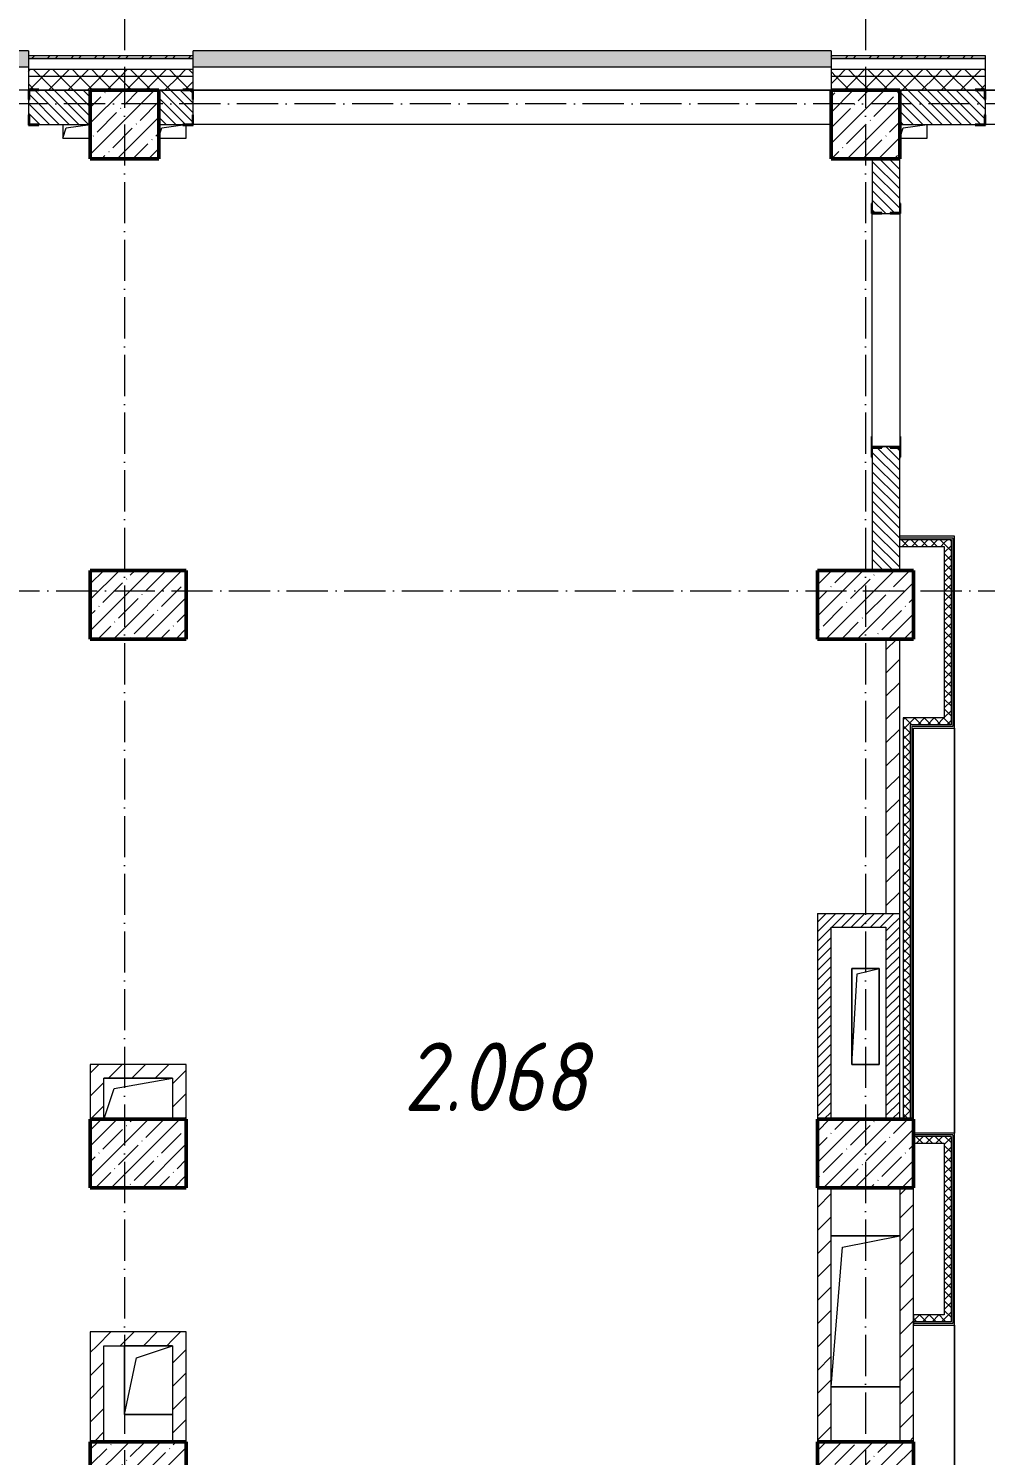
# Model space of a CAD drawing. Header units: millimetres. Extents: x -213536 to 1564669, y 70501 to 942238.
# Drawn here: x 621333 to 628308, y 647275 to 657674 of the extents above; entities that cross this region are included whole.
import ezdxf

# ---------------------------------------------------------------- set-up
doc = ezdxf.new("R2010")
doc.units = ezdxf.units.MM
doc.linetypes.add('50_200_ШТРИХ_1Т_ш5_п1_п1_', pattern=[700, 500, -100, 0, -100])
for name, color, linetype, lineweight in [('3.1) ЖБ окна 1.2 м', 102, 'Continuous', 30), ('A-FLOR-____-OTLN', 7, 'Continuous', 9), ('A-GENM-____-MCUT', 7, 'Continuous', 25), ('A-GENM-____-OTLN', 7, 'Continuous', 9), ('A-GENM-____-OTLN-1', 7, 'Continuous', 25), ('A-GLAZ-____-OTLN', 7, 'Continuous', 9), ('A-WALL-____-MCUT', 7, 'Continuous', 13), ('A-WALL-____-MCUT-1', 7, 'Continuous', 9), ('A-WALL-____-OTLN', 7, 'Continuous', 9), ('A-WALL-____-PATT-1', 7, 'Continuous', 9), ('A-WALL-FNSH-MCUT-1', 7, 'Continuous', 9), ('I-WALL-____-OTLN', 7, 'Continuous', 9), ('S-COLS-____-MCUT', 7, 'Continuous', 50), ('S-COLS-____-OTLN', 7, 'Continuous', 9), ('S-GRID-____-OTLN-1', 7, '50_200_ШТРИХ_1Т_ш5_п1_п1_', 9), ('Марки помещений', 7, 'Continuous', 9)]:
    doc.layers.add(name, color=color, linetype=linetype, lineweight=lineweight)
doc.layers.add('A-GLAZ-____-OTLN-1', color=7, linetype='Continuous', lineweight=9, true_color=0xc0c0c0)
doc.layers.add('A-WALL-____-PATT-3', color=9, linetype='Continuous', lineweight=9, true_color=0x808080)
doc.styles.add('ISOCPEUR_I_2', font='isocpeui.ttf', dxfattribs={"width": 0.85, "height": 2.3})
pattern_1 = [(45, (544282.64, 571544.04), (-70.71068, 70.71068), []), (135, (544282.64, 571544.04), (-70.71068, -70.71068), [])]
pattern_2 = [(45, (544282.637, 571544.04), (-35.35534, 35.35534), [])]
pattern_3 = [(45, (544282.64, 571544.04), (-84.85281, 84.85281), [])]
pattern_4 = [(135, (544282.637, 571544.04), (-35.35534, -35.35534), [])]
pattern_5 = [(45, (544282.637, 571544.04), (-35.35534, 35.35534), []), (135, (544282.637, 571544.04), (-35.35534, -35.35534), [])]

# ---------------------------------------------------------------- blocks, each defined once
blk = doc.blocks.new('BSC_Колонна _Прямоугольная - 500х500-V40-АР1_План отверстий 2 этажа в осях 1-64_Ю-ЯЯ')
at = {"layer": 'S-COLS-____-OTLN'}
h = blk.add_hatch(dxfattribs=at)
h.set_pattern_fill('FP_50', color=256, style=0, pattern_type=2)
h.set_pattern_definition([(45, (-83150, -85431.04), (-114.04925, 114.04925), []), (45, (-83035.95, -85431.04), (-114.04925, 114.04925), [201.613, -40.323, 3.353, -36.97])])
h.paths.add_polyline_path([(-250, -250), (250, -250), (250, 250), (-250, 250)], flags=0)
at = {"layer": 'S-COLS-____-MCUT'}
for p, q in [((250, 250), (-250, 250)), ((-250, 250), (-250, -250)), ((250, -250), (250, 250)), ((-250, -250), (250, -250))]:
    blk.add_line(p, q, dxfattribs=at)
blk = doc.blocks.new('BSC_Колонна _Прямоугольная - 500х500-V42-АР1_План отверстий 2 этажа в осях 1-64_Ю-ЯЯ')
at = {"layer": 'S-COLS-____-OTLN'}
h = blk.add_hatch(dxfattribs=at)
h.set_pattern_fill('FP_52', color=256, style=0, pattern_type=2)
h.set_pattern_definition([(45, (-77750, -85431.04), (-114.04925, 114.04925), []), (45, (-77635.95, -85431.04), (-114.04925, 114.04925), [201.613, -40.323, 3.353, -36.97])])
h.paths.add_polyline_path([(-250, -250), (250, -250), (250, 250), (-250, 250)], flags=0)
at = {"layer": 'S-COLS-____-MCUT'}
for p, q in [((250, 250), (-250, 250)), ((-250, 250), (-250, -250)), ((250, -250), (250, 250)), ((-250, -250), (250, -250))]:
    blk.add_line(p, q, dxfattribs=at)
blk = doc.blocks.new('BSC_Колонна _Прямоугольная - 500х700-V135-АР1_План отверстий 2 этажа в осях 1-64_Ю-ЯЯ')
at = {"layer": 'S-COLS-____-OTLN'}
h = blk.add_hatch(dxfattribs=at)
h.set_pattern_fill('FP_148', color=256, style=0, pattern_type=2)
h.set_pattern_definition([(315, (-75581.04, 77850), (114.04925, 114.04925), []), (315, (-75581.04, 77735.95), (114.04925, 114.04925), [201.613, -40.323, 3.353, -36.97])])
h.paths.add_polyline_path([(-250, 350), (-250, -350), (250, -350), (250, 350)], flags=0)
at = {"layer": 'S-COLS-____-MCUT'}
for p, q in [((250, 350), (-250, 350)), ((-250, 350), (-250, -350)), ((250, -350), (250, 350)), ((-250, -350), (250, -350))]:
    blk.add_line(p, q, dxfattribs=at)
blk = doc.blocks.new('BSC_Колонна _Прямоугольная - 500х700-V136-АР1_План отверстий 2 этажа в осях 1-64_Ю-ЯЯ')
at = {"layer": 'S-COLS-____-OTLN'}
h = blk.add_hatch(dxfattribs=at)
h.set_pattern_fill('FP_149', color=256, style=0, pattern_type=2)
h.set_pattern_definition([(315, (-75581.04, 83150), (114.04925, 114.04925), []), (315, (-75581.04, 83035.95), (114.04925, 114.04925), [201.613, -40.323, 3.353, -36.97])])
h.paths.add_polyline_path([(-250, 350), (-250, -350), (250, -350), (250, 350)], flags=0)
at = {"layer": 'S-COLS-____-MCUT'}
for p, q in [((250, 350), (-250, 350)), ((-250, 350), (-250, -350)), ((250, -350), (250, 350)), ((-250, -350), (250, -350))]:
    blk.add_line(p, q, dxfattribs=at)
blk = doc.blocks.new('BSC_Колонна _Прямоугольная - 500х700-V138-АР1_План отверстий 2 этажа в осях 1-64_Ю-ЯЯ')
at = {"layer": 'S-COLS-____-OTLN'}
h = blk.add_hatch(dxfattribs=at)
h.set_pattern_fill('FP_151', color=256, style=0, pattern_type=2)
h.set_pattern_definition([(315, (-77931.04, 77850), (114.04925, 114.04925), []), (315, (-77931.04, 77735.95), (114.04925, 114.04925), [201.613, -40.323, 3.353, -36.97])])
h.paths.add_polyline_path([(-250, 350), (-250, -350), (250, -350), (250, 350)], flags=0)
at = {"layer": 'S-COLS-____-MCUT'}
for p, q in [((250, 350), (-250, 350)), ((-250, 350), (-250, -350)), ((250, -350), (250, 350)), ((-250, -350), (250, -350))]:
    blk.add_line(p, q, dxfattribs=at)
blk = doc.blocks.new('BSC_Колонна _Прямоугольная - 500х700-V139-АР1_План отверстий 2 этажа в осях 1-64_Ю-ЯЯ')
at = {"layer": 'S-COLS-____-OTLN'}
h = blk.add_hatch(dxfattribs=at)
h.set_pattern_fill('FP_152', color=256, style=0, pattern_type=2)
h.set_pattern_definition([(315, (-77931.04, 83150), (114.04925, 114.04925), []), (315, (-77931.04, 83035.95), (114.04925, 114.04925), [201.613, -40.323, 3.353, -36.97])])
h.paths.add_polyline_path([(-250, 350), (-250, -350), (250, -350), (250, 350)], flags=0)
at = {"layer": 'S-COLS-____-MCUT'}
for p, q in [((250, 350), (-250, 350)), ((-250, 350), (-250, -350)), ((250, -350), (250, 350)), ((-250, -350), (250, -350))]:
    blk.add_line(p, q, dxfattribs=at)
blk = doc.blocks.new('BSC_Колонна _Прямоугольная - 500х700-V141-АР1_План отверстий 2 этажа в осях 1-64_Ю-ЯЯ')
at = {"layer": 'S-COLS-____-OTLN'}
h = blk.add_hatch(dxfattribs=at)
h.set_pattern_fill('FP_154', color=256, style=0, pattern_type=2)
h.set_pattern_definition([(315, (-81931.04, 77850), (114.04925, 114.04925), []), (315, (-81931.04, 77735.95), (114.04925, 114.04925), [201.613, -40.323, 3.353, -36.97])])
h.paths.add_polyline_path([(-250, 350), (-250, -350), (250, -350), (250, 350)], flags=0)
at = {"layer": 'S-COLS-____-MCUT'}
for p, q in [((250, 350), (-250, 350)), ((-250, 350), (-250, -350)), ((250, -350), (250, 350)), ((-250, -350), (250, -350))]:
    blk.add_line(p, q, dxfattribs=at)
blk = doc.blocks.new('BSC_Колонна _Прямоугольная - 500х700-V142-АР1_План отверстий 2 этажа в осях 1-64_Ю-ЯЯ')
at = {"layer": 'S-COLS-____-OTLN'}
h = blk.add_hatch(dxfattribs=at)
h.set_pattern_fill('FP_155', color=256, style=0, pattern_type=2)
h.set_pattern_definition([(315, (-81931.04, 83150), (114.04925, 114.04925), []), (315, (-81931.04, 83035.95), (114.04925, 114.04925), [201.613, -40.323, 3.353, -36.97])])
h.paths.add_polyline_path([(-250, 350), (-250, -350), (250, -350), (250, 350)], flags=0)
at = {"layer": 'S-COLS-____-MCUT'}
for p, q in [((250, 350), (-250, 350)), ((-250, 350), (-250, -350)), ((250, -350), (250, 350)), ((-250, -350), (250, -350))]:
    blk.add_line(p, q, dxfattribs=at)
blk = doc.blocks.new('Фахверк_СКБ_Уголок - 250_2700-27497298-АР1_План отверстий 2 этажа в осях 1-64_Ю-ЯЯ')
at = {"layer": 'A-GENM-____-MCUT'}
for p, q in [((200, 181), (125, 181)), ((125, 181), (125, 106)), ((125, 106), (131, 106)), ((131, 106), (131, 175)), ((131, 175), (200, 175)), ((200, 175), (200, 181)), ((131, -6), (125, -6)), ((125, -6), (125, -81)), ((125, -81), (200, -81)), ((131, -75), (131, -6)), ((200, -75), (131, -75)), ((200, -81), (200, -75))]:
    blk.add_line(p, q, dxfattribs=at)
blk = doc.blocks.new('Фахверк_СКБ_Уголок - 200_3960-28268576-АР1_План отверстий 2 этажа в осях 1-64_Ю-ЯЯ')
at = {"layer": 'A-GENM-____-MCUT'}
for p, q in [((200, 156), (125, 156)), ((125, 156), (125, 81)), ((131, 81), (131, 150)), ((131, 150), (200, 150)), ((200, 150), (200, 156)), ((125, 81), (131, 81)), ((131, 19), (125, 19)), ((125, 19), (125, -56)), ((131, -50), (131, 19)), ((125, -56), (200, -56)), ((200, -50), (131, -50)), ((200, -56), (200, -50))]:
    blk.add_line(p, q, dxfattribs=at)
blk = doc.blocks.new('154_Стойка_СКБ_Уголок - СМ-2480_200-28346303-АР1_План отверстий 2 этажа в осях 1-64_Ю-ЯЯ')
at = {"layer": 'A-GENM-____-MCUT'}
for p, q in [((125, 156), (125, 81)), ((200, 156), (125, 156)), ((131, 81), (131, 150)), ((131, 150), (200, 150)), ((200, 150), (200, 156)), ((125, 81), (131, 81)), ((131, 19), (125, 19)), ((125, 19), (125, -56)), ((131, -50), (131, 19)), ((125, -56), (200, -56)), ((200, -50), (131, -50)), ((200, -56), (200, -50))]:
    blk.add_line(p, q, dxfattribs=at)
blk = doc.blocks.new('Стойка_Влож_Полоса боковая - Полоса-V150-АР1_План отверстий 2 этажа в осях 1-64_Ю-ЯЯ')
at = {"layer": 'A-GENM-____-OTLN'}
for p, q in [((-5, 60), (0, 60)), ((-5, -60), (-5, 60)), ((0, 31), (0, -31)), ((0, -60), (-5, -60))]:
    blk.add_line(p, q, dxfattribs=at)
blk = doc.blocks.new('Стойка_Влож_Уголок_Опорный - Уголок-28213941-АР1_План отверстий 2 этажа в осях 1-64_Ю-ЯЯ')
at = {"layer": 'A-GENM-____-OTLN'}
for p, q in [((-212, -6), (-212, 0)), ((0, 0), (0, -6)), ((-212, -75), (-212, -6)), ((-212, -6), (-206, -6)), ((-212, -75), (-206, -75)), ((-6, -6), (0, -6)), ((-6, -75), (0, -75)), ((0, -6), (0, -75))]:
    blk.add_line(p, q, dxfattribs=at)
blk = doc.blocks.new('AR_Отверстие прямоугольное _в плите_ - AR_Отверстие прямоугольное _в плите_-30459388-АР1_План отверстий 2 этажа в осях 1-64_Ю-ЯЯ')
at = {"layer": 'A-GENM-____-OTLN'}
for p, q in [((100, 350), (-100, 350)), ((-100, 350), (-100, -350)), ((-60, 310), (100, 350)), ((100, -350), (100, 350)), ((-100, -350), (-60, 310)), ((-100, -350), (100, -350))]:
    blk.add_line(p, q, dxfattribs=at)
blk = doc.blocks.new('AR_Отверстие прямоугольное _в плите_ - AR_Отверстие прямоугольное _в плите_-30510712-АР1_План отверстий 2 этажа в осях 1-64_Ю-ЯЯ')
at = {"layer": 'A-GENM-____-OTLN'}
for p, q in [((-100, 50), (-100, -50)), ((-100, -50), (-75, 25)), ((-75, 25), (100, 50)), ((-100, -50), (100, -50))]:
    blk.add_line(p, q, dxfattribs=at)
blk = doc.blocks.new('AR_Отверстие прямоугольное _в плите_ - AR_Отверстие прямоугольное _в плите_-V164-АР1_План отверстий 2 этажа в осях 1-64_Ю-ЯЯ')
at = {"layer": 'A-GENM-____-OTLN'}
for p, q in [((-100, -50), (-75, 25)), ((-75, 25), (100, 50)), ((100, -50), (100, 50)), ((-100, -50), (100, -50))]:
    blk.add_line(p, q, dxfattribs=at)
blk = doc.blocks.new('AR_Отверстие прямоугольное _в плите_ - AR_Отверстие прямоугольное _в плите_-V170-АР1_План отверстий 2 этажа в осях 1-64_Ю-ЯЯ')
at = {"layer": 'A-GENM-____-OTLN'}
for p, q in [((-98, -43), (-75, 25)), ((-75, 25), (77, 47)), ((100, -50), (100, 44)), ((-98, -50), (100, -50))]:
    blk.add_line(p, q, dxfattribs=at)
blk = doc.blocks.new('AR_Отверстие прямоугольное _в плите_ - AR_Отверстие прямоугольное _в плите_-30552540-АР1_План отверстий 2 этажа в осях 1-64_Ю-ЯЯ')
at = {"layer": 'A-GENM-____-OTLN'}
for p, q in [((175, 250), (-175, 250)), ((-175, 250), (-175, -250)), ((-87, 163), (175, 250)), ((-175, -250), (-87, 163)), ((-175, -250), (175, -250))]:
    blk.add_line(p, q, dxfattribs=at)
blk = doc.blocks.new('AR_Отверстие прямоугольное _в плите_ - AR_Отверстие прямоугольное _в плите_-30459267-АР1_План отверстий 2 этажа в осях 1-64_Ю-ЯЯ')
at = {"layer": 'A-GENM-____-OTLN'}
for p, q in [((250, 150), (-250, 150)), ((-175, 75), (250, 150)), ((-250, -150), (-175, 75))]:
    blk.add_line(p, q, dxfattribs=at)
blk = doc.blocks.new('AR_Отверстие прямоугольное _в плите_ - AR_Отверстие прямоугольное _в плите_-30552711-АР1_План отверстий 2 этажа в осях 1-64_Ю-ЯЯ')
at = {"layer": 'A-GENM-____-OTLN'}
for p, q in [((250, 550), (-250, 550)), ((-167, 467), (250, 550)), ((-250, -550), (-167, 467)), ((-250, -550), (250, -550))]:
    blk.add_line(p, q, dxfattribs=at)
blk = doc.blocks.new('Отлив_СКБ - Отлив витража_120_НВФ-31885689-АР1_План отверстий 2 этажа в осях 1-64_Ю-ЯЯ')
at = {"layer": 'A-GLAZ-____-OTLN-1'}
for points in [[(1800, 2), (1800, 120), (0, 120), (0, 2), (737, 2)], [(1800, 0), (1800, 2), (0, 2), (0, 0), (737, 0)]]:
    blk.add_hatch(color=256, dxfattribs=at).paths.add_polyline_path(points, flags=0)
at = {"layer": 'A-GLAZ-____-OTLN'}
for p, q in [((0, 83), (0, 120)), ((1800, 120), (0, 120)), ((1800, 120), (1800, 83)), ((0, 2), (1800, 2)), ((1800, 0), (0, 0))]:
    blk.add_line(p, q, dxfattribs=at)
blk = doc.blocks.new('Отлив_СКБ - Отлив витража_120_НВФ-31885286-АР1_План отверстий 2 этажа в осях 1-64_Ю-ЯЯ')
at = {"layer": 'A-GLAZ-____-OTLN-1'}
for points in [[(4650, 2), (4650, 120), (0, 120), (0, 2), (3040, 2)], [(4650, 0), (4650, 2), (0, 2), (0, 0), (3040, 0)]]:
    blk.add_hatch(color=256, dxfattribs=at).paths.add_polyline_path(points, flags=0)
at = {"layer": 'A-GLAZ-____-OTLN'}
for p, q in [((0, 83), (0, 120)), ((4650, 120), (0, 120)), ((4650, 120), (4650, 83)), ((0, 2), (4650, 2)), ((4650, 0), (0, 0))]:
    blk.add_line(p, q, dxfattribs=at)
blk = doc.blocks.new('2этаж')
at = {"layer": 'S-GRID-____-OTLN-1', "color": 251, "ltscale": 0.6, "true_color": 0x636466}
for p, q in [((62158.3, 549908.8), (62158.3, 498997)), ((67558.3, 549908.8), (67558.3, 498997)), ((88482.7, 544597), (-20260.4, 544597)), ((-20260.4, 541047), (88482.7, 541047))]:
    blk.add_line(p, q, dxfattribs=at)

msp = doc.modelspace()

# ---------------------------------------------------------------- hatches: boundary and pattern name
at = {"layer": 'A-WALL-____-PATT-1'}
h = msp.add_hatch(dxfattribs=at)
h.set_pattern_fill('FP_3', color=256, style=0, pattern_type=2)
h.set_pattern_definition([(45, (544282.64, 571544.04), (-85.53659, 85.53659), []), (45, (544339.66, 571544.04), (-85.53659, 85.53659), [])])
h.paths.add_polyline_path([(630875, 657455.1), (631232.6, 657455.1), (631232.6, 657475.1), (630107.6, 657475.1), (630107.6, 657455.1)], flags=0)
h.paths.add_polyline_path([(633292.6, 657455.1), (633292.6, 657475.1), (633032.6, 657475.1), (633032.6, 657455.1)], flags=0)
h.paths.add_polyline_path([(628307.6, 657455.1), (628307.6, 657475.1), (627182.6, 657475.1), (627182.6, 657455.1), (628223.7, 657455.1)], flags=0)
h.paths.add_polyline_path([(622532.6, 657455.1), (622532.6, 657475.1), (621332.6, 657475.1), (621332.6, 657455.1), (622037.5, 657455.1)], flags=0)
h.paths.add_polyline_path([(619017.6, 657455.1), (619532.6, 657455.1), (619532.6, 657475.1), (619017.6, 657475.1)], flags=0)
h = msp.add_hatch(dxfattribs=at)
h.set_pattern_fill('FP_1', color=256, style=0, pattern_type=2)
h.set_pattern_definition(pattern_1)
h.paths.add_polyline_path([(645632.6, 657325.1), (645682.6, 657325.1), (645682.6, 657375.1), (638782.6, 657375.1), (638782.6, 657325.1), (643247.5, 657325.1)], flags=0)
h.paths.add_polyline_path([(633526.2, 657325.1), (634232.6, 657325.1), (634232.6, 657375.1), (633032.6, 657375.1), (633032.6, 657325.1)], flags=0)
h.paths.add_polyline_path([(636032.6, 657325.1), (637782.6, 657325.1), (637782.6, 657375.1), (636032.6, 657375.1)], flags=0)
h.paths.add_polyline_path([(631232.6, 657325.1), (631232.6, 657375.1), (630107.6, 657375.1), (630107.6, 657325.1), (630875, 657325.1)], flags=0)
h.paths.add_polyline_path([(628307.6, 657325.1), (628307.6, 657375.1), (627182.6, 657375.1), (627182.6, 657325.1), (628223.7, 657325.1)], flags=0)
h.paths.add_polyline_path([(621332.6, 657325.1), (622532.6, 657325.1), (622532.6, 657375.1), (621332.6, 657375.1)], flags=0)
h.paths.add_polyline_path([(619532.6, 657325.1), (619532.6, 657375.1), (615982.6, 657375.1), (615982.6, 657325.1), (618502.5, 657325.1)], flags=0)
h.paths.add_polyline_path([(614182.6, 657325.1), (614182.6, 657375.1), (612982.6, 657375.1), (612982.6, 657325.1)], flags=0)
h.paths.add_polyline_path([(611182.6, 657325.1), (611182.6, 657375.1), (609982.6, 657375.1), (609982.6, 657325.1)], flags=0)
h.paths.add_polyline_path([(608182.6, 657325.1), (608182.6, 657375.1), (606932.6, 657375.1), (606932.6, 657325.1), (607897.5, 657325.1)], flags=0)
h.paths.add_polyline_path([(604362.5, 657325.1), (605132.6, 657325.1), (605132.6, 657375.1), (603932.6, 657375.1), (603932.6, 657325.1)], flags=0)
h.paths.add_polyline_path([(602132.6, 657325.1), (602132.6, 657375.1), (600932.6, 657375.1), (600932.6, 657325.1), (601711.2, 657325.1)], flags=0)
h.paths.add_polyline_path([(599132.6, 657325.1), (599132.6, 657375.1), (597932.6, 657375.1), (597932.6, 657325.1)], flags=0)
h.paths.add_polyline_path([(595525, 657325.1), (596132.6, 657325.1), (596132.6, 657375.1), (594482.6, 657375.1), (594482.6, 657325.1), (594641.2, 657325.1)], flags=0)
h = msp.add_hatch(dxfattribs=at)
h.set_pattern_fill('FP_1', color=256, style=0, pattern_type=2)
h.set_pattern_definition(pattern_1)
h.paths.add_polyline_path([(645532.6, 657225.1), (645632.6, 657225.1), (645632.6, 657325.1), (638782.6, 657325.1), (638782.6, 657225.1), (643247.5, 657225.1)], flags=0)
h.paths.add_polyline_path([(637282.6, 657225.1), (637782.6, 657225.1), (637782.6, 657325.1), (636032.6, 657325.1), (636032.6, 657231.1), (636107.6, 657231.1), (636107.6, 657225.1), (636177.5, 657225.1)], flags=0)
h.paths.add_polyline_path([(633526.2, 657225.1), (634157.6, 657225.1), (634157.6, 657231.1), (634232.6, 657231.1), (634232.6, 657325.1), (633032.6, 657325.1), (633032.6, 657225.1)], flags=0)
h.paths.add_polyline_path([(630875, 657225.1), (631157.6, 657225.1), (631157.6, 657231.1), (631232.6, 657231.1), (631232.6, 657325.1), (630107.6, 657325.1), (630107.6, 657231.1), (630182.6, 657231.1), (630182.6, 657225.1)], flags=0)
h.paths.add_polyline_path([(628223.7, 657225.1), (628232.6, 657225.1), (628232.6, 657231.1), (628307.6, 657231.1), (628307.6, 657325.1), (627182.6, 657325.1), (627182.6, 657225.1), (627682.6, 657225.1)], flags=0)
h.paths.add_polyline_path([(621782.6, 657225.1), (622457.6, 657225.1), (622457.6, 657231.1), (622532.6, 657231.1), (622532.6, 657325.1), (621332.6, 657325.1), (621332.6, 657231.1), (621407.6, 657231.1), (621407.6, 657225.1)], flags=0)
h.paths.add_polyline_path([(619532.6, 657225.1), (619532.6, 657325.1), (615982.6, 657325.1), (615982.6, 657231.1), (616057.6, 657231.1), (616057.6, 657225.1), (619032.6, 657225.1)], flags=0)
h.paths.add_polyline_path([(612982.6, 657225.1), (614107.6, 657225.1), (614107.6, 657231.1), (614182.6, 657231.1), (614182.6, 657325.1), (612982.6, 657325.1)], flags=0)
h.paths.add_polyline_path([(610057.6, 657225.1), (611107.6, 657225.1), (611107.6, 657231.1), (611182.6, 657231.1), (611182.6, 657325.1), (609982.6, 657325.1), (609982.6, 657231.1), (610057.6, 657231.1)], flags=0)
h.paths.add_polyline_path([(608107.6, 657225.1), (608107.6, 657231.1), (608182.6, 657231.1), (608182.6, 657325.1), (606932.6, 657325.1), (606932.6, 657231.1), (607007.6, 657231.1), (607007.6, 657225.1), (607897.5, 657225.1)], flags=0)
h.paths.add_polyline_path([(605057.6, 657225.1), (605057.6, 657231.1), (605132.6, 657231.1), (605132.6, 657325.1), (603932.6, 657325.1), (603932.6, 657231.1), (604007.6, 657231.1), (604007.6, 657225.1), (604362.5, 657225.1)], flags=0)
h.paths.add_polyline_path([(602057.6, 657225.1), (602057.6, 657231.1), (602132.6, 657231.1), (602132.6, 657325.1), (600932.6, 657325.1), (600932.6, 657231.1), (601007.6, 657231.1), (601007.6, 657225.1), (601711.2, 657225.1)], flags=0)
h.paths.add_polyline_path([(598007.6, 657225.1), (599057.6, 657225.1), (599057.6, 657231.1), (599132.6, 657231.1), (599132.6, 657325.1), (597932.6, 657325.1), (597932.6, 657231.1), (598007.6, 657231.1)], flags=0)
h.paths.add_polyline_path([(596057.6, 657225.1), (596057.6, 657231.1), (596132.6, 657231.1), (596132.6, 657325.1), (594482.6, 657325.1), (594482.6, 657225.1), (595525, 657225.1)], flags=0)
h = msp.add_hatch(dxfattribs=at)
h.set_pattern_fill('FP_6', color=256, style=0, pattern_type=2)
h.set_pattern_definition(pattern_4)
h.paths.add_polyline_path([(621407.6, 656975.1), (621782.6, 656975.1), (621782.6, 657225.1), (621338.6, 657225.1), (621338.6, 657156.1), (621332.6, 657156.1), (621332.6, 657044.1), (621338.6, 657044.1), (621338.6, 656975.1)], flags=0)
h = msp.add_hatch(dxfattribs=at)
h.set_pattern_fill('FP_6', color=256, style=0, pattern_type=2)
h.set_pattern_definition(pattern_4)
h.paths.add_polyline_path([(622282.6, 656975.1), (622526.6, 656975.1), (622526.6, 657044.1), (622532.6, 657044.1), (622532.6, 657156.1), (622526.6, 657156.1), (622526.6, 657225.1), (622282.6, 657225.1), (622282.6, 657044.1)], flags=0)
h = msp.add_hatch(dxfattribs=at)
h.set_pattern_fill('FP_6', color=256, style=0, pattern_type=2)
h.set_pattern_definition(pattern_4)
h.paths.add_polyline_path([(631157.6, 656975.1), (631226.6, 656975.1), (631226.6, 657044.1), (631232.6, 657044.1), (631232.6, 657156.1), (631226.6, 657156.1), (631226.6, 657225.1), (630113.6, 657225.1), (630113.6, 657156.1), (630107.6, 657156.1), (630107.6, 657044.1), (630113.6, 657044.1), (630113.6, 656975.1), (630875, 656975.1)], flags=0)
h.paths.add_polyline_path([(628232.6, 656975.1), (628301.6, 656975.1), (628301.6, 657044.1), (628307.6, 657044.1), (628307.6, 657156.1), (628301.6, 657156.1), (628301.6, 657225.1), (627682.6, 657225.1), (627682.6, 656975.1), (628223.7, 656975.1)], flags=0)
h = msp.add_hatch(dxfattribs=at)
h.set_pattern_fill('FP_6', color=256, style=0, pattern_type=2)
h.set_pattern_definition(pattern_4)
h.paths.add_polyline_path([(627482.6, 653725.1), (627682.6, 653725.1), (627682.6, 654619.1), (627613.6, 654619.1), (627613.6, 654625.1), (627551.6, 654625.1), (627551.6, 654619.1), (627482.6, 654619.1), (627482.6, 654419.1)], flags=0)
h.paths.add_polyline_path([(627551.6, 656325.1), (627613.6, 656325.1), (627613.6, 656331.1), (627682.6, 656331.1), (627682.6, 656725.1), (627482.6, 656725.1), (627482.6, 656331.1), (627551.6, 656331.1)], flags=0)
h = msp.add_hatch(dxfattribs=at)
h.set_pattern_fill('FP_4', color=256, style=0, pattern_type=2)
h.set_pattern_definition(pattern_3)
h.paths.add_polyline_path([(627682.6, 651225.1), (627682.6, 653225.1), (627582.6, 653225.1), (627582.6, 651225.1)], flags=0)
h = msp.add_hatch(dxfattribs=at)
h.set_pattern_fill('FP_5', color=256, style=0, pattern_type=2)
h.set_pattern_definition(pattern_2)
h.paths.add_polyline_path([(627582.6, 651125.1), (627682.6, 651125.1), (627682.6, 651225.1), (627082.6, 651225.1), (627082.6, 651125.1), (627340, 651125.1)], flags=0)
h = msp.add_hatch(dxfattribs=at)
h.set_pattern_fill('FP_5', color=256, style=0, pattern_type=2)
h.set_pattern_definition(pattern_2)
h.paths.add_polyline_path([(627182.6, 649725.1), (627182.6, 651125.1), (627082.6, 651125.1), (627082.6, 649725.1)], flags=0)
h = msp.add_hatch(dxfattribs=at)
h.set_pattern_fill('FP_5', color=256, style=0, pattern_type=2)
h.set_pattern_definition(pattern_2)
h.paths.add_polyline_path([(627682.6, 649725.1), (627682.6, 651125.1), (627582.6, 651125.1), (627582.6, 649725.1)], flags=0)
h = msp.add_hatch(dxfattribs=at)
h.set_pattern_fill('FP_4', color=256, style=0, pattern_type=2)
h.set_pattern_definition(pattern_3)
h.paths.add_polyline_path([(622382.6, 650025.1), (622382.6, 650125.1), (621782.6, 650125.1), (621782.6, 650025.1), (622037.5, 650025.1)], flags=0)
h = msp.add_hatch(dxfattribs=at)
h.set_pattern_fill('FP_4', color=256, style=0, pattern_type=2)
h.set_pattern_definition(pattern_3)
h.paths.add_polyline_path([(622482.5, 649725.1), (622482.6, 649725.1), (622482.6, 650125.1), (622382.6, 650125.1), (622382.6, 649725.1)], flags=0)
h = msp.add_hatch(dxfattribs=at)
h.set_pattern_fill('FP_4', color=256, style=0, pattern_type=2)
h.set_pattern_definition(pattern_3)
h.paths.add_polyline_path([(621882.6, 649725.1), (621882.6, 650025.1), (621782.6, 650025.1), (621782.6, 649725.1)], flags=0)
h = msp.add_hatch(dxfattribs=at)
h.set_pattern_fill('FP_4', color=256, style=0, pattern_type=2)
h.set_pattern_definition(pattern_3)
h.paths.add_polyline_path([(627182.6, 647375.1), (627182.6, 649225.1), (627082.6, 649225.1), (627082.6, 647375.1)], flags=0)
h = msp.add_hatch(dxfattribs=at)
h.set_pattern_fill('FP_4', color=256, style=0, pattern_type=2)
h.set_pattern_definition(pattern_3)
h.paths.add_polyline_path([(627782.6, 647375.1), (627782.6, 649225.1), (627682.6, 649225.1), (627682.6, 647375.1)], flags=0)
h = msp.add_hatch(dxfattribs=at)
h.set_pattern_fill('FP_4', color=256, style=0, pattern_type=2)
h.set_pattern_definition(pattern_3)
h.paths.add_polyline_path([(622382.6, 648075.1), (622382.6, 648175.1), (621782.6, 648175.1), (621782.6, 648075.1), (622037.5, 648075.1)], flags=0)
h = msp.add_hatch(dxfattribs=at)
h.set_pattern_fill('FP_4', color=256, style=0, pattern_type=2)
h.set_pattern_definition(pattern_3)
h.paths.add_polyline_path([(621882.6, 647375.1), (621882.6, 648075.1), (621782.6, 648075.1), (621782.6, 647375.1)], flags=0)
h = msp.add_hatch(dxfattribs=at)
h.set_pattern_fill('FP_4', color=256, style=0, pattern_type=2)
h.set_pattern_definition(pattern_3)
h.paths.add_polyline_path([(622482.6, 647375.1), (622482.6, 647375.1), (622482.6, 648175.1), (622382.6, 648175.1), (622382.6, 647375.1)], flags=0)
at = {"layer": 'A-WALL-____-PATT-3'}
h = msp.add_hatch(dxfattribs=at)
h.set_pattern_fill('FP_7', color=256, style=0, pattern_type=2)
h.set_pattern_definition(pattern_5)
h.paths.add_polyline_path([(627682.6, 653900.1), (628007.6, 653900.1), (628007.6, 653950.1), (627682.6, 653950.1)], flags=0)
h = msp.add_hatch(dxfattribs=at)
h.set_pattern_fill('FP_7', color=256, style=0, pattern_type=2)
h.set_pattern_definition(pattern_5)
h.paths.add_polyline_path([(628057.6, 643950.1), (628057.6, 645250.1), (628007.6, 645250.1), (628007.6, 643950.1)], flags=0)
h.paths.add_polyline_path([(628007.6, 648250.1), (628057.6, 648250.1), (628057.6, 649600.1), (628007.6, 649600.1), (628007.6, 648300.1)], flags=0)
h.paths.add_polyline_path([(628057.6, 652600.1), (628057.6, 653950.1), (628007.6, 653950.1), (628007.6, 652600.1)], flags=0)
h = msp.add_hatch(dxfattribs=at)
h.set_pattern_fill('FP_7', color=256, style=0, pattern_type=2)
h.set_pattern_definition(pattern_5)
h.paths.add_polyline_path([(628007.6, 652600.1), (628007.6, 652650.1), (627707.6, 652650.1), (627707.6, 652600.1), (627757.6, 652600.1)], flags=0)
h = msp.add_hatch(dxfattribs=at)
h.set_pattern_fill('FP_7', color=256, style=0, pattern_type=2)
h.set_pattern_definition(pattern_5)
h.paths.add_polyline_path([(627757.6, 649725.1), (627757.6, 652600.1), (627707.6, 652600.1), (627707.6, 649725.1)], flags=0)
h = msp.add_hatch(dxfattribs=at)
h.set_pattern_fill('FP_7', color=256, style=0, pattern_type=2)
h.set_pattern_definition(pattern_5)
h.paths.add_polyline_path([(628007.6, 649550.1), (628007.6, 649600.1), (627782.6, 649600.1), (627782.6, 649550.1)], flags=0)
h = msp.add_hatch(dxfattribs=at)
h.set_pattern_fill('FP_7', color=256, style=0, pattern_type=2)
h.set_pattern_definition(pattern_5)
h.paths.add_polyline_path([(628007.6, 648250.1), (628007.6, 648300.1), (627782.6, 648300.1), (627782.6, 648250.1)], flags=0)

# ---------------------------------------------------------------- linework, layer by layer
at = {"layer": 'A-FLOR-____-OTLN'}
for p, q in [((628081.6, 649625.1), (628081.6, 652575.1)), ((627332.6, 650824.7), (627532.6, 650824.7)), ((627332.6, 650124.7), (627332.6, 650824.7)), ((627532.6, 650824.7), (627532.6, 650124.7)), ((627532.6, 650124.7), (627332.6, 650124.7)), ((621882.6, 650024.7), (622382.6, 650024.7)), ((627182.6, 648875.1), (627682.6, 648875.1)), ((628081.6, 645275.1), (628081.6, 648225.1)), ((622032.6, 648074.7), (622382.6, 648074.7)), ((622032.6, 647574.7), (622032.6, 648074.7)), ((627682.6, 647775.1), (627182.6, 647775.1)), ((622382.6, 647574.7), (622032.6, 647574.7))]:
    msp.add_line(p, q, dxfattribs=at)
at = {"layer": 'A-WALL-____-MCUT'}
for p, q in [((621332.6, 657455.1), (621332.6, 657231.1)), ((622532.6, 657455.1), (621332.6, 657455.1)), ((621332.6, 657455.1), (622532.6, 657455.1)), ((622532.6, 657231.1), (622532.6, 657455.1)), ((627182.6, 657455.1), (627182.6, 657225.1)), ((628307.6, 657455.1), (627182.6, 657455.1)), ((627182.6, 657455.1), (628307.6, 657455.1)), ((628307.6, 657231.1), (628307.6, 657455.1)), ((621332.6, 657156.1), (621332.6, 657044.1)), ((622532.6, 657044.1), (622532.6, 657156.1)), ((628307.6, 657044.1), (628307.6, 657156.1)), ((621407.6, 656975.1), (621782.6, 656975.1)), ((622282.6, 656975.1), (622457.6, 656975.1)), ((627682.6, 656975.1), (628232.6, 656975.1)), ((627482.6, 656725.1), (627482.6, 656400.1)), ((627682.6, 656400.1), (627682.6, 656725.1)), ((627551.6, 656325.1), (627613.6, 656325.1)), ((627482.6, 654550.1), (627482.6, 653725.1)), ((627682.6, 653725.1), (627682.6, 654550.1)), ((627682.6, 653950.1), (628057.6, 653950.1)), ((627682.6, 653900.1), (628007.6, 653900.1)), ((628007.6, 653900.1), (628007.6, 652650.1)), ((628057.6, 653950.1), (628057.6, 652600.1)), ((627707.6, 652650.1), (627707.6, 649725.1)), ((628007.6, 652650.1), (627707.6, 652650.1)), ((627757.6, 652600.1), (627757.6, 649725.1)), ((628057.6, 652600.1), (627757.6, 652600.1)), ((628057.6, 649600.1), (627782.6, 649600.1)), ((627782.6, 649550.1), (628007.6, 649550.1)), ((628007.6, 649550.1), (628007.6, 648300.1)), ((628057.6, 649600.1), (628057.6, 648250.1)), ((628007.6, 648300.1), (627782.6, 648300.1)), ((627782.6, 648300.1), (627782.6, 648250.1)), ((628057.6, 648250.1), (627782.6, 648250.1))]:
    msp.add_line(p, q, dxfattribs=at)
at = {"layer": 'A-WALL-____-MCUT-1'}
for p, q in [((622532.6, 657375.1), (621332.6, 657375.1)), ((628307.6, 657375.1), (627182.6, 657375.1)), ((622532.6, 657325.1), (621332.6, 657325.1)), ((621407.6, 657225.1), (621782.6, 657225.1)), ((621782.6, 657225.1), (621407.6, 657225.1)), ((622282.6, 657225.1), (622457.6, 657225.1)), ((622457.6, 657225.1), (622282.6, 657225.1)), ((628307.6, 657325.1), (627182.6, 657325.1)), ((627682.6, 657225.1), (628232.6, 657225.1)), ((628232.6, 657225.1), (627682.6, 657225.1)), ((627682.6, 653962.6), (628070.1, 653962.6)), ((628070.1, 653962.6), (628070.1, 652587.6)), ((627770.1, 652587.6), (627770.1, 649725.1)), ((628070.1, 652587.6), (627770.1, 652587.6)), ((628070.1, 649612.6), (627782.6, 649612.6)), ((628070.1, 649612.6), (628070.1, 648237.6)), ((628070.1, 648237.6), (627782.6, 648237.6))]:
    msp.add_line(p, q, dxfattribs=at)
at = {"layer": 'A-WALL-____-OTLN'}
for p, q in [((621332.6, 657225.1), (619532.6, 657225.1)), ((627182.6, 657225.1), (622532.6, 657225.1)), ((622532.6, 657225.1), (627182.6, 657225.1)), ((630107.6, 657225.1), (628307.6, 657225.1)), ((628307.6, 657225.1), (630107.6, 657225.1)), ((627182.6, 656975.1), (622532.6, 656975.1)), ((630107.6, 656975.1), (628307.6, 656975.1))]:
    msp.add_line(p, q, dxfattribs=at)
at = {"layer": 'A-WALL-FNSH-MCUT-1'}
for p, q in [((622532.6, 657475.1), (621332.6, 657475.1)), ((621332.6, 657475.1), (621332.6, 657455.1)), ((622532.6, 657455.1), (622532.6, 657475.1)), ((628307.6, 657475.1), (627182.6, 657475.1)), ((627182.6, 657475.1), (627182.6, 657455.1)), ((628307.6, 657455.1), (628307.6, 657475.1)), ((628082.6, 653975.1), (627682.6, 653975.1)), ((628082.6, 652575.1), (628082.6, 653975.1)), ((627582.6, 653225.1), (627582.6, 651225.1)), ((627682.6, 649725.1), (627682.6, 653225.1)), ((627782.6, 649725.1), (627782.6, 652575.1)), ((627782.6, 652575.1), (628082.6, 652575.1)), ((627082.6, 651225.1), (627082.6, 649725.1)), ((627082.6, 651225.1), (627682.6, 651225.1)), ((627182.6, 651125.1), (627582.6, 651125.1)), ((627182.6, 649725.1), (627182.6, 651125.1)), ((627582.6, 651125.1), (627582.6, 649725.1)), ((622482.6, 650125.1), (621782.6, 650125.1)), ((621782.6, 650125.1), (621782.6, 649725.1)), ((622482.6, 649725.1), (622482.6, 650125.1)), ((621882.6, 650025.1), (622382.6, 650025.1)), ((621882.6, 649725.1), (621882.6, 650025.1)), ((622382.6, 650025.1), (622382.6, 649725.1)), ((628082.6, 649625.1), (627782.6, 649625.1)), ((628082.6, 648225.1), (628082.6, 649625.1)), ((627082.6, 649225.1), (627082.6, 647375.1)), ((627182.6, 647375.1), (627182.6, 649225.1)), ((627682.6, 649225.1), (627682.6, 647375.1)), ((627782.6, 647375.1), (627782.6, 649225.1)), ((627782.6, 648250.1), (627782.6, 648225.1)), ((627782.6, 648225.1), (628082.6, 648225.1)), ((622482.6, 648175.1), (621782.6, 648175.1)), ((621782.6, 648175.1), (621782.6, 647375.1)), ((621882.6, 648075.1), (622382.6, 648075.1)), ((621882.6, 647375.1), (621882.6, 648075.1)), ((622382.6, 648075.1), (622382.6, 647375.1)), ((622482.6, 647375.1), (622482.6, 648175.1))]:
    msp.add_line(p, q, dxfattribs=at)
at = {"layer": 'I-WALL-____-OTLN'}
for p, q in [((627482.6, 654625.1), (627482.6, 656325.1)), ((627682.6, 656325.1), (627682.6, 654625.1)), ((628082.6, 652575.1), (628082.6, 649625.1)), ((628082.6, 648225.1), (628082.6, 645275.1))]:
    msp.add_line(p, q, dxfattribs=at)

# ---------------------------------------------------------------- block references
at = {"layer": '3.1) ЖБ окна 1.2 м'}
msp.add_blockref('2этаж', (559874.3, 112528.1), dxfattribs=at)
at = {"layer": 'A-GENM-____-OTLN'}
for name, p in [('AR_Отверстие прямоугольное _в плите_ - AR_Отверстие прямоугольное _в плите_-30510712-АР1_План отверстий 2 этажа в осях 1-64_Ю-ЯЯ', (621682.6, 656925.1)), ('AR_Отверстие прямоугольное _в плите_ - AR_Отверстие прямоугольное _в плите_-V170-АР1_План отверстий 2 этажа в осях 1-64_Ю-ЯЯ', (622380.4, 656925.1)), ('AR_Отверстие прямоугольное _в плите_ - AR_Отверстие прямоугольное _в плите_-V164-АР1_План отверстий 2 этажа в осях 1-64_Ю-ЯЯ', (627782.6, 656925.1)), ('AR_Отверстие прямоугольное _в плите_ - AR_Отверстие прямоугольное _в плите_-30459388-АР1_План отверстий 2 этажа в осях 1-64_Ю-ЯЯ', (627432.6, 650474.7)), ('AR_Отверстие прямоугольное _в плите_ - AR_Отверстие прямоугольное _в плите_-30459267-АР1_План отверстий 2 этажа в осях 1-64_Ю-ЯЯ', (622132.6, 649874.7)), ('AR_Отверстие прямоугольное _в плите_ - AR_Отверстие прямоугольное _в плите_-30552711-АР1_План отверстий 2 этажа в осях 1-64_Ю-ЯЯ', (627432.6, 648325.1)), ('AR_Отверстие прямоугольное _в плите_ - AR_Отверстие прямоугольное _в плите_-30552540-АР1_План отверстий 2 этажа в осях 1-64_Ю-ЯЯ', (622207.6, 647824.7))]:
    msp.add_blockref(name, p, dxfattribs=at)
for name, p, rotation in [('Стойка_Влож_Уголок_Опорный - Уголок-28213941-АР1_План отверстий 2 этажа в осях 1-64_Ю-ЯЯ', (627476.6, 654625.1), 180), ('Стойка_Влож_Полоса боковая - Полоса-V150-АР1_План отверстий 2 этажа в осях 1-64_Ю-ЯЯ', (627582.6, 654625.1), 269.9999999999999)]:
    msp.add_blockref(name, p, dxfattribs=dict(at, rotation=rotation))
at = {"layer": 'A-GENM-____-OTLN-1'}
msp.add_blockref('Фахверк_СКБ_Уголок - 250_2700-27497298-АР1_План отверстий 2 этажа в осях 1-64_Ю-ЯЯ', (621207.6, 657050.1), dxfattribs=at)
for name, p, rotation in [('Фахверк_СКБ_Уголок - 250_2700-27497298-АР1_План отверстий 2 этажа в осях 1-64_Ю-ЯЯ', (622657.6, 657150.1), 180), ('Фахверк_СКБ_Уголок - 250_2700-27497298-АР1_План отверстий 2 этажа в осях 1-64_Ю-ЯЯ', (628432.6, 657150.1), 180), ('Фахверк_СКБ_Уголок - 200_3960-28268576-АР1_План отверстий 2 этажа в осях 1-64_Ю-ЯЯ', (627632.6, 656200.1), 89.99999999999993), ('154_Стойка_СКБ_Уголок - СМ-2480_200-28346303-АР1_План отверстий 2 этажа в осях 1-64_Ю-ЯЯ', (627532.6, 654750.1), 269.9999999999999)]:
    msp.add_blockref(name, p, dxfattribs=dict(at, rotation=rotation))
at = {"layer": 'A-GLAZ-____-OTLN'}
for name, p in [('Отлив_СКБ - Отлив витража_120_НВФ-31885689-АР1_План отверстий 2 этажа в осях 1-64_Ю-ЯЯ', (619532.6, 657392.1)), ('Отлив_СКБ - Отлив витража_120_НВФ-31885286-АР1_План отверстий 2 этажа в осях 1-64_Ю-ЯЯ', (622532.6, 657392.1))]:
    msp.add_blockref(name, p, dxfattribs=at)
at = {"layer": 'S-COLS-____-OTLN'}
for name, p in [('BSC_Колонна _Прямоугольная - 500х500-V42-АР1_План отверстий 2 этажа в осях 1-64_Ю-ЯЯ', (622032.6, 656975.1)), ('BSC_Колонна _Прямоугольная - 500х500-V40-АР1_План отверстий 2 этажа в осях 1-64_Ю-ЯЯ', (627432.6, 656975.1))]:
    msp.add_blockref(name, p, dxfattribs=at)
at = {"layer": 'S-COLS-____-OTLN', "rotation": 89.9999999999999}
for name, p in [('BSC_Колонна _Прямоугольная - 500х700-V141-АР1_План отверстий 2 этажа в осях 1-64_Ю-ЯЯ', (622132.6, 653475.1)), ('BSC_Колонна _Прямоугольная - 500х700-V142-АР1_План отверстий 2 этажа в осях 1-64_Ю-ЯЯ', (627432.6, 653475.1)), ('BSC_Колонна _Прямоугольная - 500х700-V138-АР1_План отверстий 2 этажа в осях 1-64_Ю-ЯЯ', (622132.6, 649475.1)), ('BSC_Колонна _Прямоугольная - 500х700-V139-АР1_План отверстий 2 этажа в осях 1-64_Ю-ЯЯ', (627432.6, 649475.1)), ('BSC_Колонна _Прямоугольная - 500х700-V135-АР1_План отверстий 2 этажа в осях 1-64_Ю-ЯЯ', (622132.6, 647125.1)), ('BSC_Колонна _Прямоугольная - 500х700-V136-АР1_План отверстий 2 этажа в осях 1-64_Ю-ЯЯ', (627432.6, 647125.1))]:
    msp.add_blockref(name, p, dxfattribs=at)

# ---------------------------------------------------------------- texts
at = {"layer": 'Марки помещений', "insert": (624067.7, 650285), "char_height": 500, "width": 785.654, "attachment_point": 1, "style": 'ISOCPEUR_I_2'}
msp.add_mtext('2.068', dxfattribs=at)

doc.saveas('drawing.dxf')
